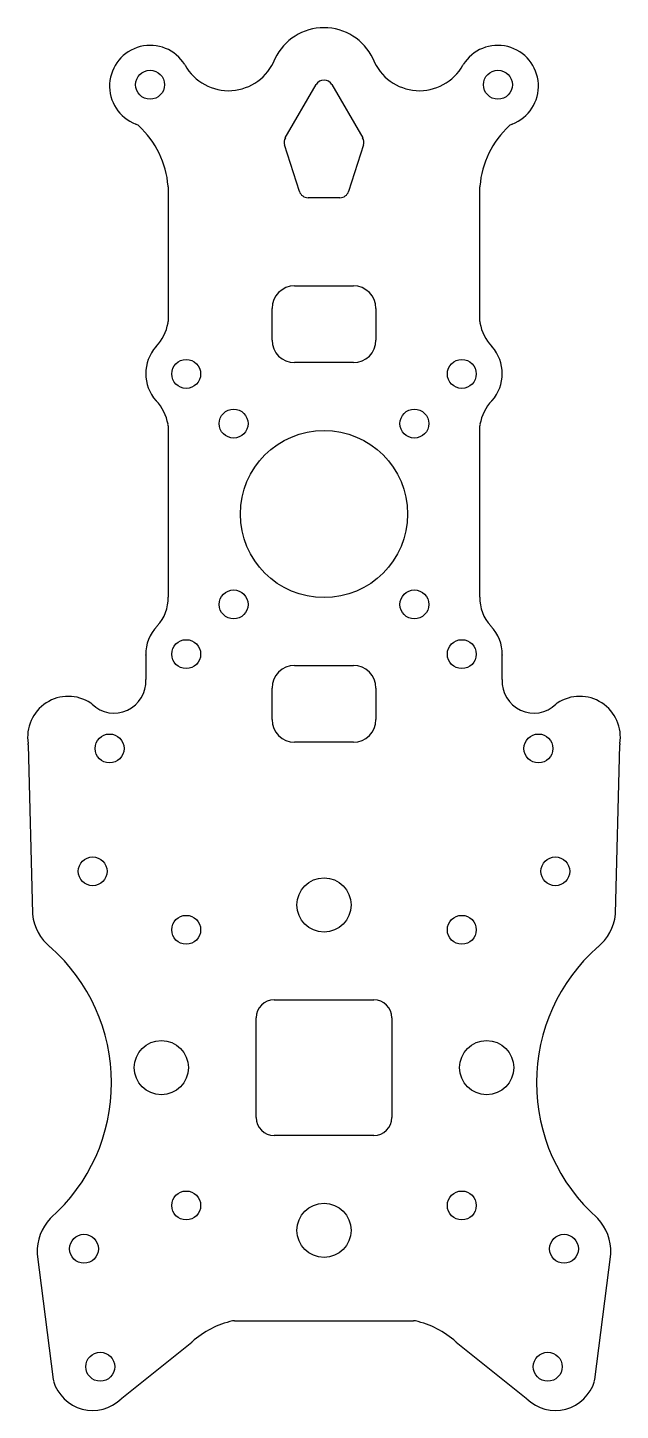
# Model space of a CAD drawing. Header units: millimetres. Extents: x -33 to 33, y -38 to 115.
import ezdxf

# ---------------------------------------------------------------- set-up
doc = ezdxf.new("R2010")
doc.units = ezdxf.units.MM

msp = doc.modelspace()

# ---------------------------------------------------------------- linework, layer by layer
for p, q in [((-4.28, 102.88), (-0.86, 108.76)), ((0.86, 108.76), (4.28, 102.88)), ((-2.72, 96.95), (-4.36, 102.08)), ((4.36, 102.08), (2.72, 96.95)), ((-17.25, 97.44), (-17.25, 82.56)), ((17.25, 82.56), (17.25, 97.44)), ((1.77, 96.25), (-1.77, 96.25)), ((-3.25, 86.5), (3.25, 86.5)), ((-5.75, 80.5), (-5.75, 84)), ((5.75, 84), (5.75, 80.5)), ((3.25, 78), (-3.25, 78)), ((-17.25, 71), (-17.25, 52.1)), ((17.25, 52.1), (17.25, 71)), ((-19.73, 45.65), (-19.73, 43.01)), ((-3.25, 44.5), (3.25, 44.5)), ((19.73, 43.01), (19.73, 45.65)), ((-5.75, 38.5), (-5.75, 42)), ((5.75, 42), (5.75, 38.5)), ((-32.72, 35.72), (-32.27, 17.06)), ((3.25, 36), (-3.25, 36)), ((32.27, 17.06), (32.72, 35.72)), ((-5.5, 7.5), (5.5, 7.5)), ((-7.5, -5.5), (-7.5, 5.5)), ((7.5, 5.5), (7.5, -5.5)), ((5.5, -7.5), (-5.5, -7.5)), ((-31.75, -20.64), (-29.97, -34.51)), ((29.97, -34.51), (31.75, -20.64)), ((-9.89, -28), (9.89, -28)), ((-22.38, -36.56), (-14.63, -30.37)), ((14.63, -30.37), (22.38, -36.56))]:
    msp.add_line(p, q)
for centre, radius in [((-19.25, 108.75), 1.6), ((19.25, 108.75), 1.6), ((-15.25, 76.75), 1.6), ((15.25, 76.75), 1.6), ((-10, 71.25), 1.6), ((10, 71.25), 1.6), ((0, 61.25), 9.25), ((-10, 51.25), 1.6), ((10, 51.25), 1.6), ((-15.25, 45.75), 1.6), ((15.25, 45.75), 1.6), ((-23.73, 35.31), 1.6), ((23.73, 35.31), 1.6), ((-25.6, 21.72), 1.6), ((25.6, 21.72), 1.6), ((0, 18), 3), ((-15.25, 15.25), 1.6), ((15.25, 15.25), 1.6), ((-18, 0), 3), ((18, 0), 3), ((-15.25, -15.25), 1.6), ((15.25, -15.25), 1.6), ((0, -18), 3), ((-26.56, -20.04), 1.6), ((26.56, -20.04), 1.6), ((-24.76, -33.09), 1.6), ((24.76, -33.09), 1.6)]:
    msp.add_circle(centre, radius)
for centre, radius, start, end in [((0, 109.06), 6, 25.3431, 154.6569), ((-19.23, 108.6), 4.5, -328.2238, -110.7937), ((19.23, 108.6), 4.5, -69.2063, 148.2238), ((-16.25, 110.44), 1, 28.9842, 31.7762), ((-10.56, 113.59), 5.5, -151.0158, -21.5575), ((-4.52, 111.2), 1, 154.6569, 158.4425), ((4.52, 111.2), 1, 21.5575, 25.3431), ((10.56, 113.59), 5.5, -158.4425, -28.9842), ((16.25, 110.44), 1, 148.2238, 151.0158), ((0, 108.26), 1, 30.1414, 149.8586), ((-21.18, 103.46), 1, 47.775, 69.2063), ((-27.23, 96.79), 10, 4.1563, 47.775), ((27.23, 96.79), 10, 132.225, 175.8437), ((21.18, 103.46), 1, 110.7937, 132.225), ((-3.41, 102.38), 1, -210.1414, -162.2553), ((3.41, 102.38), 1, -17.7447, 30.1414), ((-18.25, 97.44), 1, 0, 4.1563), ((-1.77, 97.25), 1, -162.2553, -90), ((1.77, 97.25), 1, -90, -17.7447), ((18.25, 97.44), 1, 175.8437, 180), ((-3.25, 84), 2.5, 90, 180), ((3.25, 84), 2.5, 0, 90), ((-22.19, 83.24), 5, -43.5618, -9.7739), ((-18.25, 82.56), 1, -9.7739, 0), ((18.25, 82.56), 1, -180, -170.2261), ((22.19, 83.24), 5, -170.2261, -136.4382), ((-15.23, 76.78), 4.5, -221.5644, -138.4356), ((-17.84, 79.1), 1, 136.4382, 138.4356), ((-3.25, 80.5), 2.5, -180, -90), ((3.25, 80.5), 2.5, -90, 0), ((17.84, 79.1), 1, 41.5644, 43.5618), ((15.23, 76.78), 4.5, -41.5644, 41.5644), ((-17.84, 74.46), 1, -138.4356, -136.4382), ((-22.19, 70.33), 5, 9.7739, 43.5618), ((22.19, 70.33), 5, 136.4382, 170.2261), ((17.84, 74.46), 1, -43.5618, -41.5644), ((-18.25, 71), 1, 0, 9.7739), ((18.25, 71), 1, 170.2261, 180), ((-21.75, 51.92), 4.5, -42.725, 1.9052), ((-16.25, 52.1), 1, -180, -178.0948), ((16.25, 52.1), 1, -1.9052, 0), ((21.75, 51.92), 4.5, 178.0948, 222.725), ((-15.23, 45.72), 4.5, -224.0897, -179.2983), ((-19.18, 49.54), 1, -44.0897, -42.725), ((19.18, 49.54), 1, -137.275, -135.9103), ((15.23, 45.72), 4.5, -0.7017, 44.0897), ((-20.72, 45.65), 1, 0, 0.7017), ((-3.25, 42), 2.5, 90, 180), ((3.25, 42), 2.5, 0, 90), ((20.72, 45.65), 1, 179.2983, 180), ((-23.22, 42.72), 3.5, -134.4295, 3.6999), ((-18.73, 43.01), 1, -180, -176.3001), ((18.73, 43.01), 1, -3.6999, 0), ((23.22, 42.72), 3.5, 176.3001, 314.4295), ((-28.3, 36.58), 4.5, -303.4621, -170.6752), ((-26.37, 39.5), 1, 45.5705, 56.5379), ((26.37, 39.5), 1, 123.4621, 134.4295), ((28.3, 36.58), 4.5, -9.3248, 123.4621), ((-3.25, 38.5), 2.5, -180, -90), ((3.25, 38.5), 2.5, -90, 0), ((-33.72, 35.69), 1, 1.3985, 9.3248), ((33.72, 35.69), 1, 170.6752, 178.6015), ((-31.27, 17.09), 1, -178.6015, -173.6614), ((-26.8, 17.58), 5.5, -173.6614, -129.3236), ((26.8, 17.58), 5.5, -50.6764, -6.3386), ((31.27, 17.09), 1, -6.3386, -1.3985), ((-30.91, 12.56), 1, 48.4617, 50.6764), ((-43.51, -1.67), 20, -48.3859, 48.4617), ((43.51, -1.67), 20, 131.5383, 228.3859), ((30.91, 12.56), 1, 129.3236, 131.5383), ((-5.5, 5.5), 2, 90, 180), ((5.5, 5.5), 2, 0, 90), ((-5.5, -5.5), 2, -180, -90), ((5.5, -5.5), 2, -90, 0), ((-26.26, -20.42), 5.5, -222.6647, -178.8031), ((-29.57, -17.37), 1, 131.6141, 137.3353), ((29.57, -17.37), 1, 42.6647, 48.3859), ((26.26, -20.42), 5.5, -1.1969, 42.6647), ((-30.76, -20.51), 1, -178.8031, -172.6751), ((30.76, -20.51), 1, -7.3249, -1.1969), ((-7.92, -37.78), 10, 102.6724, 131.8612), ((-9.89, -29), 1, 90, 102.6724), ((9.89, -29), 1, 77.3276, 90), ((7.92, -37.78), 10, 48.1388, 77.3276), ((-15.26, -29.59), 1, -51.383, -48.1388), ((15.26, -29.59), 1, -131.8612, -128.617), ((-28.97, -34.39), 1, -172.6751, -163.875), ((-25.61, -33.42), 4.5, -163.875, -45.5338), ((25.61, -33.42), 4.5, -134.4662, -16.125), ((28.97, -34.39), 1, -16.125, -7.3249), ((-21.76, -37.34), 1, 128.617, 134.4662), ((21.76, -37.34), 1, 45.5338, 51.383)]:
    msp.add_arc(centre, radius, start, end)

doc.saveas('drawing.dxf')
